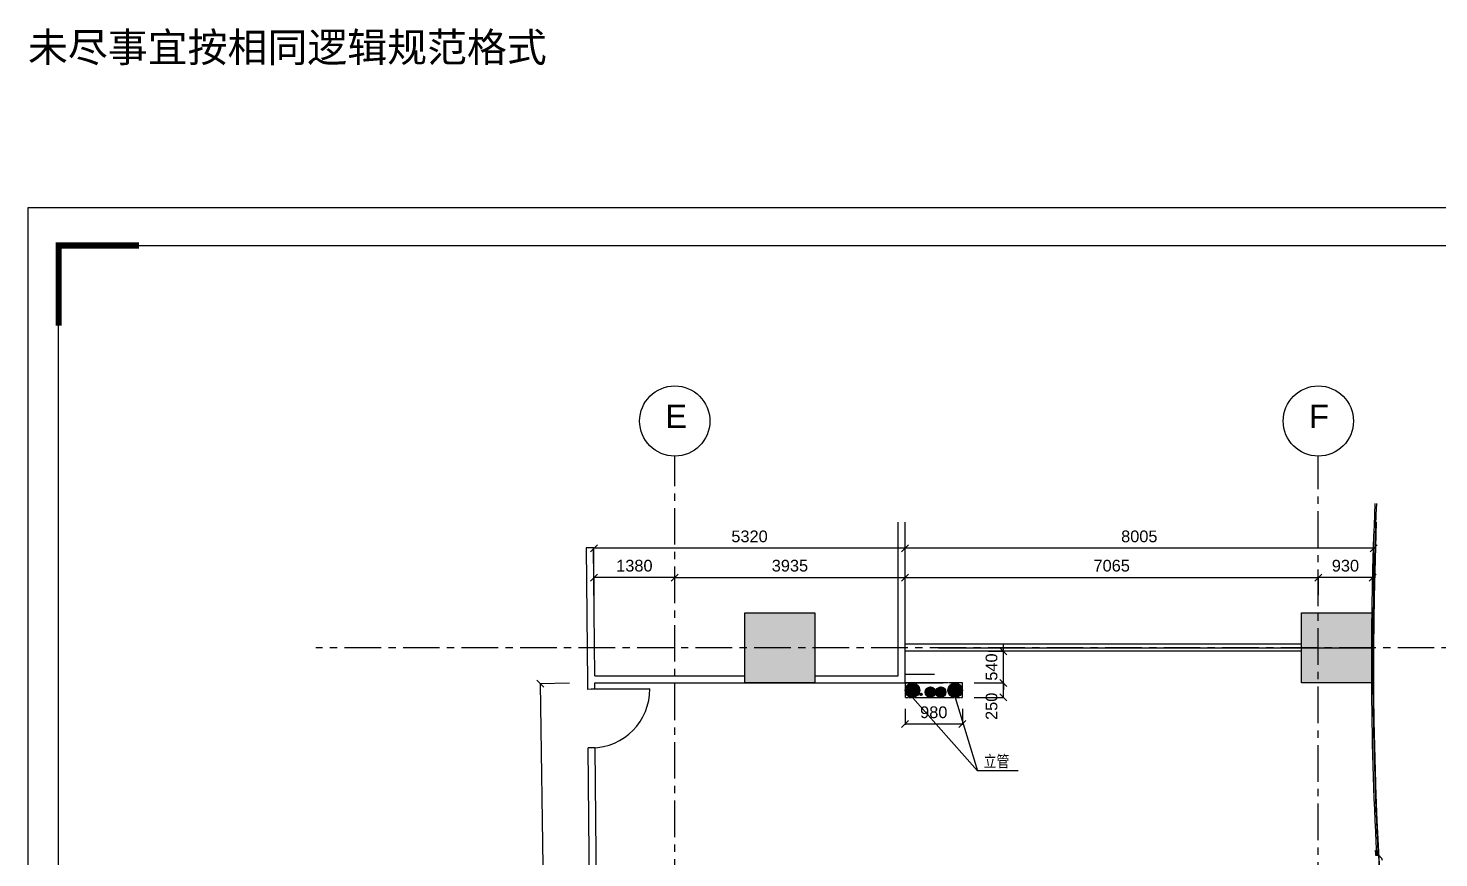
# Model space of a CAD drawing. Header units: inches. Extents: x -17552 to 18736, y -11730 to 16998.
# Drawn here: x -17552 to 6556, y 2815 to 16998 of the extents above; entities that cross this region are included whole.
import ezdxf

# ---------------------------------------------------------------- set-up
doc = ezdxf.new("R2010")
doc.units = ezdxf.units.IN
doc.header["$MEASUREMENT"] = 0
doc.linetypes.add('CENTER', pattern=[2, 1.25, -0.25, 0.25, -0.25])
doc.linetypes.add('DASH', pattern=[0.35, 0.25, -0.1])
doc.layers.add('Border', color=1, linetype='Continuous', plot=False)
for name, color, linetype in [('DIM', 3, 'Continuous'), ('DIM TEXT', 7, 'Continuous'), ('FC-深灰填充', 250, 'Continuous'), ('HS-CURVE-PAVE-JNT', 1, 'Continuous'), ('L02-COV', 3, 'Continuous'), ('WALL', 255, 'Continuous'), ('新增油烟管井2014-08-06', 2, 'Continuous'), ('轴线', 10, 'CENTER')]:
    doc.layers.add(name, color=color, linetype=linetype)
doc.layers.add('租户合同线', color=5, linetype='Continuous', lineweight=50)
doc.styles.get("Standard").update_dxf_attribs({"font": 'arial.ttf'})
doc.dimstyles.new('DIM-200MM', dxfattribs={"dimtxt": 200, "dimasz": 120, "dimexe": 10, "dimexo": 100, "dimgap": 100, "dimtad": 1, "dimdec": 0, "dimrnd": 5, "dimzin": 1, "dimdsep": 46, "dimtxsty": 'Standard', "dimblk": 'OBLIQUE', "dimcen": 0.5, "dimdle": 1, "dimclrd": 256, "dimclre": 256, "dimclrt": 7, "dimaunit": 1, "dimadec": 0, "dimazin": 0, "dimtfac": 1, "dimtdec": 0, "dimtix": 1, "dimtmove": 2, "dimatfit": 3, "dimfxl": 500, "dimfxlon": 1, "dimtolj": 1, "dimtzin": 1, "dimarcsym": 0})
pattern_1 = [(315, (1189067.303, 3016592.3643), (4.419417382, 4.419417382), [])]

# ---------------------------------------------------------------- blocks, each defined once
blk = doc.blocks.new('_Oblique')
at = {"color": 0, "linetype": 'ByBlock', "lineweight": -2}
blk.add_line((-0.5, -0.5), (0.5, 0.5), dxfattribs=at)
blk = doc.blocks.new('*D7')
at = {"layer": 'DEFPOINTS', "color": 0, "transparency": 16777216}
for p in [(-7940, 5805), (-8685, -2007), (-7825, -1994)]:
    blk.add_point(p, dxfattribs=at)
at = {"layer": 'DIM', "lineweight": -2, "transparency": 16777216}
for p, q in [((-8300, 5799), (-8810, 5792)), ((-8800, 5793), (-8685, -2008)), ((-8185, -2000), (-8695, -2007))]:
    blk.add_line(p, q, dxfattribs=at)
at = {"layer": 'DIM', "lineweight": -2, "transparency": 16777216, "xscale": 120, "yscale": 120, "zscale": 120}
for p, rotation in [((-8800, 5792), 90.84667145798852), ((-8685, -2007), 270.8466714579885)]:
    blk.add_blockref('_Oblique', p, dxfattribs=dict(at, rotation=rotation))
at = {"layer": 'DIM', "color": 7, "transparency": 16777216, "insert": (-8540, 1895), "char_height": 200, "attachment_point": 5, "rotation": 270.8467}
blk.add_mtext('\\A1;7800', dxfattribs=at)
blk = doc.blocks.new('*D17')
at = {"layer": 'DEFPOINTS', "color": 0, "transparency": 16777216}
for p in [(-7882, 7606), (-7882, 7146), (-6502, 7146)]:
    blk.add_point(p, dxfattribs=at)
at = {"layer": 'DIM', "lineweight": -2, "transparency": 16777216}
for p, q in [((-6501, 7606), (-7883, 7606)), ((-7882, 7246), (-7882, 7616)), ((-6502, 7246), (-6502, 7616))]:
    blk.add_line(p, q, dxfattribs=at)
at = {"layer": 'DIM', "lineweight": -2, "transparency": 16777216, "xscale": 120, "yscale": 120, "zscale": 120, "rotation": 180}
blk.add_blockref('_Oblique', (-7882, 7606), dxfattribs=at)
at = {"layer": 'DIM', "lineweight": -2, "transparency": 16777216, "xscale": 120, "yscale": 120, "zscale": 120}
blk.add_blockref('_Oblique', (-6502, 7606), dxfattribs=at)
at = {"layer": 'DIM', "color": 7, "transparency": 16777216, "insert": (-7192, 7808), "char_height": 200, "attachment_point": 5}
blk.add_mtext('\\A1;1380', dxfattribs=at)
blk = doc.blocks.new('*D18')
at = {"layer": 'DEFPOINTS', "color": 0, "transparency": 16777216}
for p in [(-2565, 7606), (-6502, 7146), (-2565, 7146)]:
    blk.add_point(p, dxfattribs=at)
at = {"layer": 'DIM', "lineweight": -2, "transparency": 16777216}
for p, q in [((-6503, 7606), (-2564, 7606)), ((-6502, 7246), (-6502, 7616)), ((-2565, 7246), (-2565, 7616))]:
    blk.add_line(p, q, dxfattribs=at)
at = {"layer": 'DIM', "lineweight": -2, "transparency": 16777216, "xscale": 120, "yscale": 120, "zscale": 120, "rotation": 180}
blk.add_blockref('_Oblique', (-6502, 7606), dxfattribs=at)
at = {"layer": 'DIM', "lineweight": -2, "transparency": 16777216, "xscale": 120, "yscale": 120, "zscale": 120}
blk.add_blockref('_Oblique', (-2565, 7606), dxfattribs=at)
at = {"layer": 'DIM', "color": 7, "transparency": 16777216, "insert": (-4533, 7808), "char_height": 200, "attachment_point": 5}
blk.add_mtext('\\A1;3935', dxfattribs=at)
blk = doc.blocks.new('*D19')
at = {"layer": 'DEFPOINTS', "color": 0, "transparency": 16777216}
for p in [(-7883, 8107), (-7883, 7247), (-2565, 7247)]:
    blk.add_point(p, dxfattribs=at)
at = {"layer": 'DIM', "lineweight": -2, "transparency": 16777216}
for p, q in [((-2564, 8107), (-7884, 8107)), ((-7883, 7607), (-7883, 8117)), ((-2565, 7607), (-2565, 8117))]:
    blk.add_line(p, q, dxfattribs=at)
at = {"layer": 'DIM', "lineweight": -2, "transparency": 16777216, "xscale": 120, "yscale": 120, "zscale": 120, "rotation": 180}
blk.add_blockref('_Oblique', (-7883, 8107), dxfattribs=at)
at = {"layer": 'DIM', "lineweight": -2, "transparency": 16777216, "xscale": 120, "yscale": 120, "zscale": 120}
blk.add_blockref('_Oblique', (-2565, 8107), dxfattribs=at)
at = {"layer": 'DIM', "color": 7, "transparency": 16777216, "insert": (-5224, 8309), "char_height": 200, "attachment_point": 5}
blk.add_mtext('\\A1;5320', dxfattribs=at)
blk = doc.blocks.new('*D20')
at = {"layer": 'DEFPOINTS', "color": 0, "transparency": 16777216}
for p in [(4498, 7606), (-2565, 7146), (4498, 7206)]:
    blk.add_point(p, dxfattribs=at)
at = {"layer": 'DIM', "lineweight": -2, "transparency": 16777216}
for p, q in [((-2566, 7606), (4499, 7606)), ((-2565, 7246), (-2565, 7616)), ((4498, 7306), (4498, 7616))]:
    blk.add_line(p, q, dxfattribs=at)
at = {"layer": 'DIM', "lineweight": -2, "transparency": 16777216, "xscale": 120, "yscale": 120, "zscale": 120, "rotation": 180}
blk.add_blockref('_Oblique', (-2565, 7606), dxfattribs=at)
at = {"layer": 'DIM', "lineweight": -2, "transparency": 16777216, "xscale": 120, "yscale": 120, "zscale": 120}
blk.add_blockref('_Oblique', (4498, 7606), dxfattribs=at)
at = {"layer": 'DIM', "color": 7, "transparency": 16777216, "insert": (966, 7808), "char_height": 200, "attachment_point": 5}
blk.add_mtext('\\A1;7065', dxfattribs=at)
blk = doc.blocks.new('*D21')
at = {"layer": 'DEFPOINTS', "color": 0, "transparency": 16777216}
for p in [(4498, 7606), (4498, 7206), (5425, 7206)]:
    blk.add_point(p, dxfattribs=at)
at = {"layer": 'DIM', "lineweight": -2, "transparency": 16777216}
for p, q in [((5426, 7606), (4497, 7606)), ((4498, 7306), (4498, 7616)), ((5425, 7306), (5425, 7616))]:
    blk.add_line(p, q, dxfattribs=at)
at = {"layer": 'DIM', "lineweight": -2, "transparency": 16777216, "xscale": 120, "yscale": 120, "zscale": 120, "rotation": 180}
blk.add_blockref('_Oblique', (4498, 7606), dxfattribs=at)
at = {"layer": 'DIM', "lineweight": -2, "transparency": 16777216, "xscale": 120, "yscale": 120, "zscale": 120}
blk.add_blockref('_Oblique', (5425, 7606), dxfattribs=at)
at = {"layer": 'DIM', "color": 7, "transparency": 16777216, "insert": (4961, 7808), "char_height": 200, "attachment_point": 5}
blk.add_mtext('\\A1;930', dxfattribs=at)
blk = doc.blocks.new('*D22')
at = {"layer": 'DEFPOINTS', "color": 0, "transparency": 16777216}
for p in [(-2565, 8107), (-2565, 7271), (5441, 7211)]:
    blk.add_point(p, dxfattribs=at)
at = {"layer": 'DIM', "lineweight": -2, "transparency": 16777216}
for p, q in [((5442, 8107), (-2566, 8107)), ((-2565, 7607), (-2565, 8117)), ((5441, 7607), (5441, 8117))]:
    blk.add_line(p, q, dxfattribs=at)
at = {"layer": 'DIM', "lineweight": -2, "transparency": 16777216, "xscale": 120, "yscale": 120, "zscale": 120, "rotation": 180}
blk.add_blockref('_Oblique', (-2565, 8107), dxfattribs=at)
at = {"layer": 'DIM', "lineweight": -2, "transparency": 16777216, "xscale": 120, "yscale": 120, "zscale": 120}
blk.add_blockref('_Oblique', (5441, 8107), dxfattribs=at)
at = {"layer": 'DIM', "color": 7, "transparency": 16777216, "insert": (1438, 8309), "char_height": 200, "attachment_point": 5}
blk.add_mtext('\\A1;8005', dxfattribs=at)
blk = doc.blocks.new('*D25')
at = {"layer": 'DEFPOINTS', "color": 0, "transparency": 16777216}
for p in [(-1738, 5806), (-885, 5806), (-1740, 5556)]:
    blk.add_point(p, dxfattribs=at)
at = {"layer": 'DIM', "lineweight": -2, "transparency": 16777216}
for p, q in [((-1385, 5806), (-875, 5806)), ((-885, 5555), (-885, 5807)), ((-1385, 5556), (-875, 5556))]:
    blk.add_line(p, q, dxfattribs=at)
at = {"layer": 'DIM', "lineweight": -2, "transparency": 16777216, "xscale": 120, "yscale": 120, "zscale": 120}
for p, rotation in [((-885, 5806), 90), ((-885, 5556), 270)]:
    blk.add_blockref('_Oblique', p, dxfattribs=dict(at, rotation=rotation))
at = {"layer": 'DIM', "color": 7, "transparency": 16777216, "insert": (-1087, 5405), "char_height": 200, "attachment_point": 5, "rotation": 90}
blk.add_mtext('\\A1;250', dxfattribs=at)
blk = doc.blocks.new('*D26')
at = {"layer": 'DEFPOINTS', "color": 0, "transparency": 16777216}
for p in [(-2565, 5463), (-1585, 5463), (-2565, 5100)]:
    blk.add_point(p, dxfattribs=at)
at = {"layer": 'DIM', "lineweight": -2, "transparency": 16777216}
for p, q in [((-2565, 5363), (-2565, 5090)), ((-1585, 5363), (-1585, 5090)), ((-1584, 5100), (-2566, 5100))]:
    blk.add_line(p, q, dxfattribs=at)
at = {"layer": 'DIM', "lineweight": -2, "transparency": 16777216, "xscale": 120, "yscale": 120, "zscale": 120, "rotation": 180}
blk.add_blockref('_Oblique', (-2565, 5100), dxfattribs=at)
at = {"layer": 'DIM', "lineweight": -2, "transparency": 16777216, "xscale": 120, "yscale": 120, "zscale": 120}
blk.add_blockref('_Oblique', (-1585, 5100), dxfattribs=at)
at = {"layer": 'DIM', "color": 7, "transparency": 16777216, "insert": (-2075, 5302), "char_height": 200, "attachment_point": 5}
blk.add_mtext('\\A1;980', dxfattribs=at)
blk = doc.blocks.new('*D27')
at = {"layer": 'DEFPOINTS', "color": 0, "transparency": 16777216}
for p in [(-1240, 6346), (-885, 6346), (-1240, 5806)]:
    blk.add_point(p, dxfattribs=at)
at = {"layer": 'DIM', "lineweight": -2, "transparency": 16777216}
for p, q in [((-1140, 6346), (-875, 6346)), ((-885, 6346), (-885, 6466)), ((-885, 5806), (-885, 6346)), ((-1140, 5806), (-875, 5806)), ((-885, 5806), (-885, 5686))]:
    blk.add_line(p, q, dxfattribs=at)
at = {"layer": 'DIM', "lineweight": -2, "transparency": 16777216, "xscale": 120, "yscale": 120, "zscale": 120}
for p, rotation in [((-885, 6346), 270), ((-885, 5806), 90)]:
    blk.add_blockref('_Oblique', p, dxfattribs=dict(at, rotation=rotation))
at = {"layer": 'DIM', "color": 7, "transparency": 16777216, "insert": (-1087, 6076), "char_height": 200, "attachment_point": 5, "rotation": 90}
blk.add_mtext('\\A1;540', dxfattribs=at)

msp = doc.modelspace()

# ---------------------------------------------------------------- hatches: boundary and pattern name
at = {"layer": 'FC-深灰填充'}
h = msp.add_hatch(dxfattribs=at)
h.set_pattern_fill('ANSI31', color=1, scale=50, angle=-90)
h.set_pattern_definition(pattern_1)
edge = h.paths.add_edge_path()
edge.add_arc((-2439.9, 5680.6), 125, 270, 630)
h = msp.add_hatch(dxfattribs=at)
h.set_pattern_fill('ANSI31', color=1, scale=50, angle=-90)
h.set_pattern_definition(pattern_1)
edge = h.paths.add_edge_path()
edge.add_arc((-1709.9, 5680.6), 125, 270, 630)
h = msp.add_hatch(dxfattribs=at)
h.set_pattern_fill('ANSI31', color=1, scale=50, angle=-90)
h.set_pattern_definition(pattern_1)
edge = h.paths.add_edge_path()
edge.add_arc((-2293.5, 5611.5), 19.3, 270, 630)
h = msp.add_hatch(dxfattribs=at)
h.set_pattern_fill('ANSI31', color=1, scale=50, angle=-90)
h.set_pattern_definition(pattern_1)
edge = h.paths.add_edge_path()
edge.add_arc((-2133.7, 5647.4), 88.4, 270, 630)
h = msp.add_hatch(dxfattribs=at)
h.set_pattern_fill('ANSI31', color=1, scale=50, angle=-90)
h.set_pattern_definition(pattern_1)
edge = h.paths.add_edge_path()
edge.add_arc((-1956.9, 5647.4), 88.4, 270, 630)
at = {"layer": 'WALL'}
h = msp.add_hatch(color=256, dxfattribs=at)
h.dxf.hatch_style = 1
h.paths.add_polyline_path([(-5305.4, 7005.6), (-4105.4, 7005.6), (-4105.4, 5805.6), (-5305.4, 5805.6)])
h = msp.add_hatch(color=256, dxfattribs=at)
h.dxf.hatch_style = 1
h.paths.add_polyline_path([(4209.5, 7005.6), (5409.5, 7005.6), (5409.5, 5805.6), (4209.5, 5805.6)])

# ---------------------------------------------------------------- linework, layer by layer
at = {"color": 3}
for p, q in [((-1325.8, 4301.4), (-2439.9, 5555.6)), ((-635.2, 4301.4), (-1325.8, 4301.4))]:
    msp.add_line(p, q, dxfattribs=at)
msp.add_lwpolyline([(-17552.2, -10001.8), (-17552.2, 13931), (17007.8, 13931)])
at = {"const_width": 103.7}
msp.add_lwpolyline([(-17033.8, 11910.8), (-17033.8, 13283), (-15661.5, 13283)], dxfattribs=at)
msp.add_lwpolyline([(-17033.8, 13283), (18217.4, 13283), (18217.4, -11081.8), (-17033.8, -11081.8)], close=True)
at = {"color": 1}
for centre, radius in [((-2439.9, 5680.6), 125), ((-1709.9, 5680.6), 125), ((-2293.5, 5611.5), 19.3), ((-2133.7, 5647.4), 88.4), ((-1956.9, 5647.4), 88.4)]:
    msp.add_circle(centre, radius, dxfattribs=at)
at = {"layer": 'Border', "color": 1, "linetype": 'DASH'}
msp.add_lwpolyline([(-2564.9, 5805.6), (-2564.9, 5555.6), (-1584.9, 5555.6), (-1584.9, 5805.6)], close=True, dxfattribs=at)
at = {"layer": 'DIM'}
for centre in [(-6501.7, 10282.2), (4497.6, 10282.2)]:
    msp.add_circle(centre, 600, dxfattribs=at)
at = {"layer": 'HS-CURVE-PAVE-JNT', "color": 0}
for p, q in [((-2684.9, 5925.6), (-2684.9, 8555.4)), ((-2564.9, 5805.6), (-2564.9, 8555.4)), ((-7890.8, 8113.6), (-8014.3, 8112.4)), ((-7989.6, 5805.6), (-8010.8, 8112.5)), ((-7870.7, 5925.6), (-7890.8, 8113.6)), ((5441, 6405.6), (5409.5, 6405.6)), ((-7988.6, 5694.8), (-7989.6, 5805.6)), ((-7870.7, 5925.6), (-5305.4, 5925.6)), ((-7869.6, 5805.6), (-2564.9, 5805.6)), ((-7868.6, 5695.8), (-7869.6, 5805.6)), ((-4105.4, 5925.6), (-2684.9, 5925.6)), ((-7868.6, 5695.9), (-7988.6, 5694.8)), ((-7859.4, 4695.9), (-7979.4, 4694.8)), ((-7916.8, -2114.4), (-7979.4, 4694.8)), ((-7797.9, -1994.4), (-7859.4, 4695.9))]:
    msp.add_line(p, q, dxfattribs=at)
at = {"layer": 'HS-CURVE-PAVE-JNT', "color": 7}
for p, q in [((4209.5, 6465.6), (-2564.9, 6465.6)), ((4209.5, 6345.6), (-2564.9, 6345.6))]:
    msp.add_line(p, q, dxfattribs=at)
at = {"layer": 'HS-CURVE-PAVE-JNT', "color": 8}
for p, q in [((-2564.9, 5955.6), (-2064.9, 5955.6)), ((-2564.9, 5805.6), (-1914.9, 5805.6))]:
    msp.add_line(p, q, dxfattribs=at)
at = {"layer": 'HS-CURVE-PAVE-JNT', "color": 4}
for p, q in [((5476.6, 2937.6), (5486.2, 2938.3)), ((5482.1, 2869.8), (5476.6, 2937.6)), ((5486.2, 2938.3), (5490, 2890.5)), ((5516.8, 2894.7), (5491.9, 2892.6)), ((5515.1, 2940.7), (5525, 2941.5)), ((5520.7, 2870.9), (5515.1, 2940.7)), ((5531.5, 2861.8), (5525, 2941.5)), ((5468.6, 2878.7), (5524.7, 2883.3)), ((5482.1, 2869.8), (5518.6, 2872.7)), ((5482.3, 2867.8), (5520.7, 2870.9)), ((5483.9, 2847.9), (5482.3, 2867.8)), ((5483.9, 2847.9), (5488.9, 2848.3)), ((5488.1, 2858.2), (5531.5, 2861.8)), ((5488.1, 2858.2), (5488.9, 2848.3)), ((5490, 2890.5), (5517, 2892.7)), ((5517, 2892.7), (5518.6, 2872.7))]:
    msp.add_line(p, q, dxfattribs=at)
for points in [[(5465.7, 8871.8, 0.024628), (5491.5, 2892.6, 0.024628)], [(5490.7, 8870.6, 0.0246247), (5516.4, 2894.6, 0.0246247)], [(5488.3, 8555.4, 0.0561317), (6471, -4994.2)]]:
    msp.add_lwpolyline(points, format="xyb", dxfattribs=at)
at = {"layer": 'HS-CURVE-PAVE-JNT', "color": 0}
for points in [[(-5305.4, 7005.6), (-4105.4, 7005.6), (-4105.4, 5805.6), (-5305.4, 5805.6)], [(4209.5, 7005.6), (5409.5, 7005.6), (5409.5, 5805.6), (4209.5, 5805.6)]]:
    msp.add_lwpolyline(points, close=True, dxfattribs=at)
for points in [[(-7928.5, 5695.3), (-7928.5, 5695.3), (-7928.6, 5695.3), (-7928.6, 5695.3)], [(-7928.5, 5695.3), (-7928.5, 5695.2), (-6928.7, 5704.4), (-6928.7, 5704.5), (-7928.5, 5695.3)], [(-7919.3, 4695.4), (-7919.3, 4695.4), (-7919.4, 4695.4), (-7919.4, 4695.4)]]:
    msp.add_lwpolyline(points, dxfattribs=at)
at = {"layer": 'HS-CURVE-PAVE-JNT', "color": 4}
for centre, radius, start, end in [((-7928.5, 5695.2), 999.9, 270.52629, 0.52629), ((5492.1, 2758.2), 100, 4.64764, 94.64764)]:
    msp.add_arc(centre, radius, start, end, dxfattribs=at)
at = {"layer": 'L02-COV', "color": 4}
msp.add_lwpolyline([(-1991.7, 6405.6), (5439.7, 6405.6, -0.0090188), (5486.1, 8555.4)], format="xyb", dxfattribs=at)
at = {"layer": '新增油烟管井2014-08-06', "color": 3}
msp.add_line((-1709.9, 5555.6), (-1325.8, 4301.4), dxfattribs=at)
at = {"layer": '租户合同线', "color": 4, "lineweight": -3}
msp.add_lwpolyline([(6472.9, -4994.2), (6326.4, -4195.5), (6217.6, -3544.6), (6111, -2862.5), (6002.2, -2105.2), (5915.3, -1428.4), (5858.4, -968.1), (5785.8, -323.4), (5724, 280.5), (5642.4, 1212.6), (5597.8, 1749.6), (5543.3, 2637.3), (5506.2, 3298.1), (5459.2, 4641.2), (5441.4, 5922.4), (5438.9, 6610.4), (5448.9, 7376.8), (5473.6, 8205.8), (5487.9, 8555.4)], dxfattribs=at)
at = {"layer": '轴线', "ltscale": 500}
for p, q in [((-6501.7, -7831.1), (-6501.7, 9682.2)), ((4497.6, -7883.5), (4497.6, 9682.2)), ((9479.9, 6405.6), (-12638.5, 6405.6))]:
    msp.add_line(p, q, dxfattribs=at)

# ---------------------------------------------------------------- texts
msp.add_text('未尽事宜按相同逻辑规范格式', height=500).set_placement((-17555.9, 16421.5))
at = {"layer": 'DIM TEXT', "width": 0.8}
msp.add_text('立管 ', height=200, dxfattribs=at).set_placement((-1221, 4365.2))
at = {"layer": 'DIM TEXT', "char_height": 400, "attachment_point": 1}
for s, insert in [('E', (-6662.9, 10562.9)), ('F', (4338.8, 10562.9))]:
    msp.add_mtext_dynamic_manual_height_columns(s, width=10456.675, gutter_width=2, heights=[0], dxfattribs=dict(at, insert=insert))

# ---------------------------------------------------------------- dimensions: what is measured, and where the dimension line sits
at = {"layer": 'DIM'}
for base, p1, p2, picture, middle in [((-7882.8, 8106.8), (-2564.9, 7247.2), (-7882.8, 7246.7), '*D19', (-5223.9, 8309)), ((-2564.9, 8106.8), (5441, 7210.6), (-2564.9, 7270.6), '*D22', (1438, 8308.9)), ((-7881.9, 7605.7), (-6501.7, 7146.1), (-7881.9, 7145.6), '*D17', (-7191.8, 7807.9)), ((-2564.9, 7605.6), (-6501.7, 7146.1), (-2564.9, 7146.1), '*D18', (-4533.3, 7807.8)), ((4497.6175, 7605.577), (-2564.9187, 7145.577), (4497.6175, 7205.577), '*D20', (966.3494, 7807.6915)), ((4497.6, 7605.6), (5425.2, 7205.6), (4497.6, 7205.6), '*D21', (4961.4, 7807.8)), ((-2564.9, 5100.1), (-1584.9, 5463), (-2564.9, 5463), '*D26', (-2074.9, 5302.2))]:
    dim = msp.add_linear_dim(base=base, p1=p1, p2=p2, dimstyle='DIM-200MM', dxfattribs=at)
    dim.commit()
    dim.dimension.update_dxf_attribs({"geometry": picture, "text_midpoint": middle})
dim = msp.add_linear_dim(base=(-885.1, 6345.6), p1=(-1239.7, 5805.6), p2=(-1239.7, 6345.6), angle=90, dimstyle='DIM-200MM', dxfattribs=at)
dim.commit()
dim.dimension.update_dxf_attribs({"geometry": '*D27', "text_midpoint": (-1087.2, 6075.6)})
dim = msp.add_aligned_dim(p1=(-7939.9, 5804.5), p2=(-7824.6, -1994.4), distance=-860, dimstyle='DIM-200MM', dxfattribs=at)
dim.commit()
dim.dimension.update_dxf_attribs({"geometry": '*D7', "text_midpoint": (-8540.1, 1895.3)})
dim = msp.add_linear_dim(base=(-885.1, 5805.6), p1=(-1739.7, 5555.6), p2=(-1738.2, 5805.6), angle=90, dimstyle='DIM-200MM', dxfattribs=at)
dim.commit()
dim.dimension.update_dxf_attribs({"geometry": '*D25', "text_midpoint": (-1087.2, 5404.7), "dimtype": 160})

doc.saveas('drawing.dxf')
